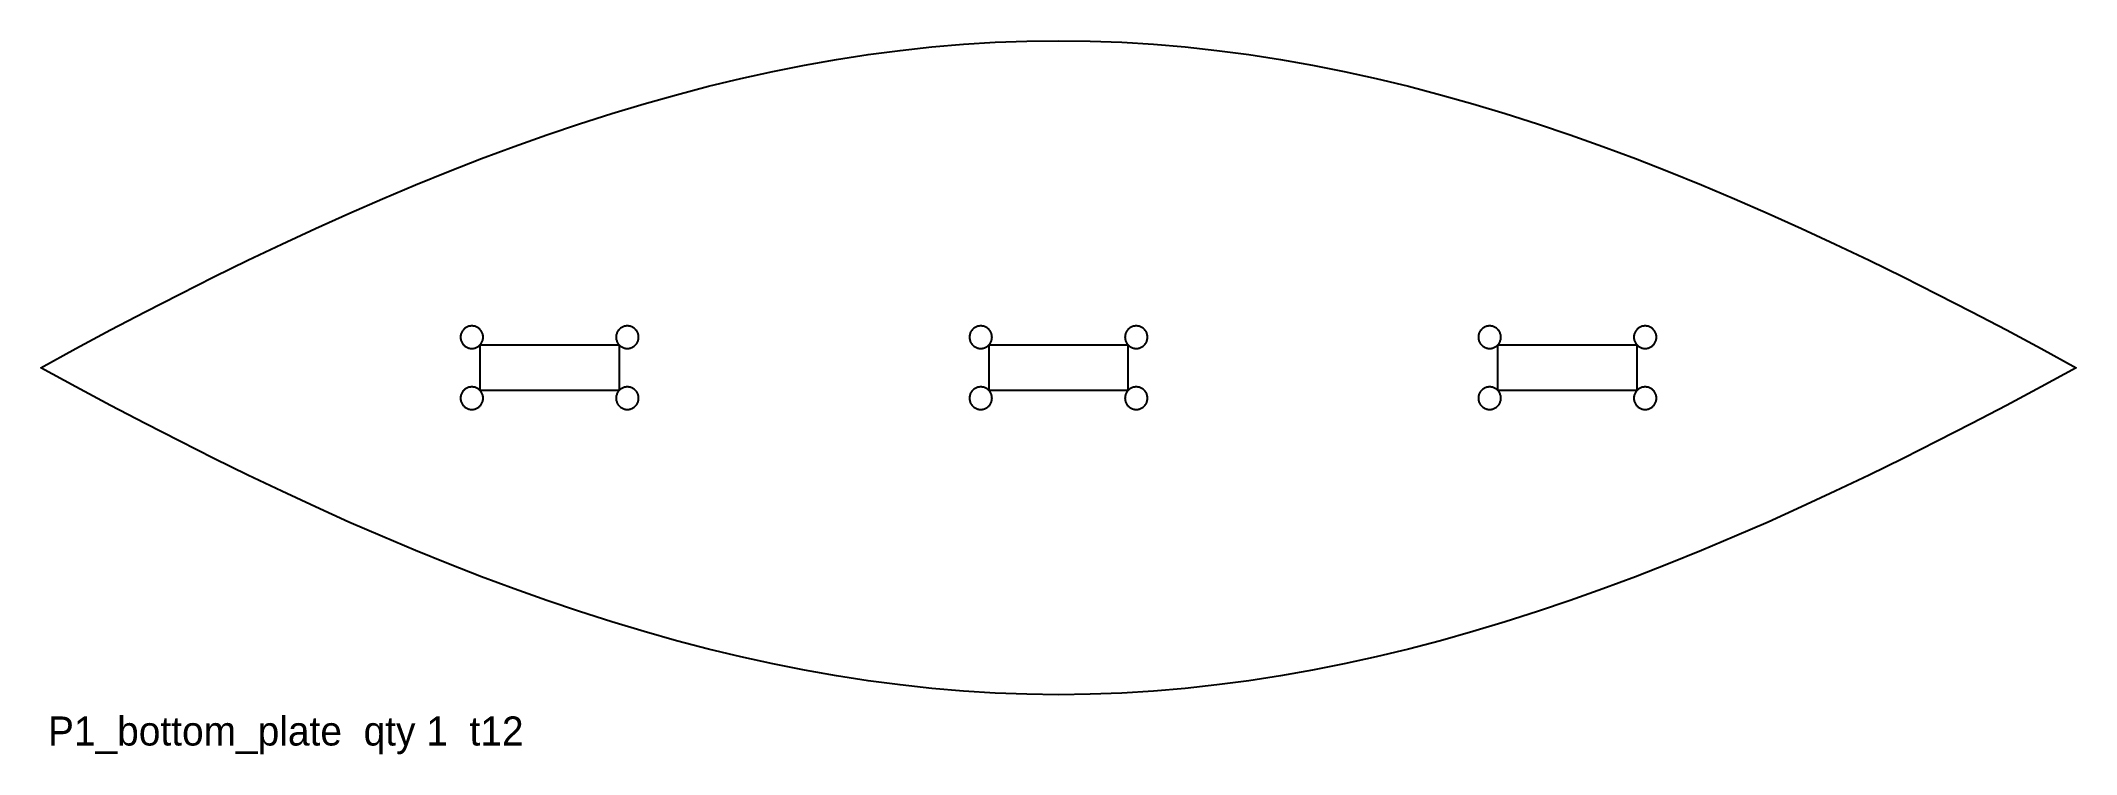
# Model space of a CAD drawing. Header units: millimetres. Extents: x 0 to 560, y -16 to 180.
import ezdxf

# ---------------------------------------------------------------- set-up
doc = ezdxf.new("R2010")
doc.units = ezdxf.units.MM
doc.layers.add('CUT', color=2, linetype='Continuous')
doc.layers.add('LABEL', color=3, linetype='Continuous')

msp = doc.modelspace()

# ---------------------------------------------------------------- linework, layer by layer
at = {"layer": 'CUT'}
for points in [[(550.35, 84.74), (540.77, 79.61), (531.24, 74.61), (521.77, 69.74), (512.35, 65.01), (502.99, 60.42), (493.67, 55.97), (484.41, 51.67), (475.19, 47.52), (466.01, 43.52), (456.88, 39.68), (447.79, 35.99), (438.73, 32.46), (429.71, 29.1), (420.73, 25.91), (411.78, 22.88), (402.86, 20.03), (393.96, 17.36), (385.1, 14.86), (376.25, 12.55), (367.43, 10.42), (358.63, 8.48), (349.85, 6.73), (341.08, 5.18), (332.33, 3.82), (323.59, 2.67), (314.86, 1.72), (306.14, 0.97), (297.42, 0.43), (288.71, 0.11), (280, 0), (271.29, 0.11), (262.58, 0.43), (253.86, 0.97), (245.14, 1.72), (236.41, 2.67), (227.67, 3.82), (218.92, 5.18), (210.15, 6.73), (201.37, 8.48), (192.57, 10.42), (183.75, 12.55), (174.9, 14.86), (166.04, 17.36), (157.14, 20.03), (148.22, 22.88), (139.27, 25.91), (130.29, 29.1), (121.27, 32.46), (112.21, 35.99), (103.12, 39.68), (93.99, 43.52), (84.81, 47.52), (75.59, 51.67), (66.33, 55.97), (57.01, 60.42), (47.65, 65.01), (38.23, 69.74), (28.76, 74.61), (19.23, 79.61), (9.65, 84.74), (0, 90), (9.65, 95.26), (19.23, 100.39), (28.76, 105.39), (38.23, 110.26), (47.65, 114.99), (57.01, 119.58), (66.33, 124.03), (75.59, 128.33), (84.81, 132.48), (93.99, 136.48), (103.12, 140.32), (112.21, 144.01), (121.27, 147.54), (130.29, 150.9), (139.27, 154.09), (148.22, 157.12), (157.14, 159.97), (166.04, 162.64), (174.9, 165.14), (183.75, 167.45), (192.57, 169.58), (201.37, 171.52), (210.15, 173.27), (218.92, 174.82), (227.67, 176.18), (236.41, 177.33), (245.14, 178.28), (253.86, 179.03), (262.58, 179.57), (271.29, 179.89), (280, 180), (288.71, 179.89), (297.42, 179.57), (306.14, 179.03), (314.86, 178.28), (323.59, 177.33), (332.33, 176.18), (341.08, 174.82), (349.85, 173.27), (358.63, 171.52), (367.43, 169.58), (376.25, 167.45), (385.1, 165.14), (393.96, 162.64), (402.86, 159.97), (411.78, 157.12), (420.73, 154.09), (429.71, 150.9), (438.73, 147.54), (447.79, 144.01), (456.88, 140.32), (466.01, 136.48), (475.19, 132.48), (484.41, 128.33), (493.67, 124.03), (502.99, 119.58), (512.35, 114.99), (521.77, 110.26), (531.24, 105.39), (540.77, 100.39), (550.35, 95.26), (560, 90), (550.35, 84.74)], [(121.47, 97.21), (121.54, 97.4), (121.6, 97.59), (121.65, 97.79), (121.68, 97.99), (121.7, 98.19), (121.71, 98.39), (121.7, 98.59), (121.68, 98.8), (121.65, 99), (121.6, 99.19), (121.54, 99.39), (121.47, 99.58), (121.39, 99.76), (121.29, 99.94), (121.19, 100.11), (121.07, 100.28), (120.94, 100.44), (120.8, 100.58), (120.65, 100.72), (120.5, 100.85), (120.33, 100.97), (120.16, 101.08), (119.98, 101.17), (119.79, 101.26), (119.6, 101.33), (119.41, 101.39), (119.21, 101.43), (119.01, 101.47), (118.81, 101.49), (118.61, 101.49), (118.41, 101.49), (118.2, 101.47), (118, 101.43), (117.81, 101.39), (117.61, 101.33), (117.42, 101.26), (117.24, 101.17), (117.06, 101.08), (116.89, 100.97), (116.72, 100.85), (116.56, 100.72), (116.42, 100.58), (116.28, 100.44), (116.15, 100.28), (116.03, 100.11), (115.92, 99.94), (115.83, 99.76), (115.74, 99.58), (115.67, 99.39), (115.61, 99.19), (115.57, 99), (115.53, 98.8), (115.51, 98.59), (115.51, 98.39), (115.51, 98.19), (115.53, 97.99), (115.57, 97.79), (115.61, 97.59), (115.67, 97.4), (115.74, 97.21), (115.83, 97.02), (115.92, 96.84), (116.03, 96.67), (116.15, 96.5), (116.28, 96.35), (116.42, 96.2), (116.56, 96.06), (116.72, 95.93), (116.89, 95.81), (117.06, 95.71), (117.24, 95.61), (117.42, 95.53), (117.61, 95.46), (117.81, 95.4), (118, 95.35), (118.2, 95.32), (118.41, 95.3), (118.61, 95.29), (118.81, 95.3), (119.01, 95.32), (119.21, 95.35), (119.41, 95.4), (119.6, 95.46), (119.79, 95.53), (119.98, 95.61), (120.16, 95.71), (120.33, 95.81), (120.5, 95.93), (120.65, 96.06), (120.8, 96.2), (120.94, 96.35), (121.07, 96.5), (121.19, 96.67), (121.29, 96.84), (121.39, 97.02), (121.47, 97.21)], [(159.35, 96.06), (159.5, 95.93), (159.67, 95.81), (159.84, 95.71), (160.02, 95.61), (160.21, 95.53), (160.4, 95.46), (160.59, 95.4), (160.79, 95.35), (160.99, 95.32), (161.19, 95.3), (161.39, 95.29), (161.59, 95.3), (161.8, 95.32), (162, 95.35), (162.19, 95.4), (162.39, 95.46), (162.58, 95.53), (162.76, 95.61), (162.94, 95.71), (163.11, 95.81), (163.28, 95.93), (163.44, 96.06), (163.58, 96.2), (163.72, 96.35), (163.85, 96.5), (163.97, 96.67), (164.08, 96.84), (164.17, 97.02), (164.26, 97.21), (164.33, 97.4), (164.39, 97.59), (164.43, 97.79), (164.47, 97.99), (164.49, 98.19), (164.49, 98.39), (164.49, 98.59), (164.47, 98.8), (164.43, 99), (164.39, 99.19), (164.33, 99.39), (164.26, 99.58), (164.17, 99.76), (164.08, 99.94), (163.97, 100.11), (163.85, 100.28), (163.72, 100.44), (163.58, 100.58), (163.44, 100.72), (163.28, 100.85), (163.11, 100.97), (162.94, 101.08), (162.76, 101.17), (162.58, 101.26), (162.39, 101.33), (162.19, 101.39), (162, 101.43), (161.8, 101.47), (161.59, 101.49), (161.39, 101.49), (161.19, 101.49), (160.99, 101.47), (160.79, 101.43), (160.59, 101.39), (160.4, 101.33), (160.21, 101.26), (160.02, 101.17), (159.84, 101.08), (159.67, 100.97), (159.5, 100.85), (159.35, 100.72), (159.2, 100.58), (159.06, 100.44), (158.93, 100.28), (158.81, 100.11), (158.71, 99.94), (158.61, 99.76), (158.53, 99.58), (158.46, 99.39), (158.4, 99.19), (158.35, 99), (158.32, 98.8), (158.3, 98.59), (158.29, 98.39), (158.3, 98.19), (158.32, 97.99), (158.35, 97.79), (158.4, 97.59), (158.46, 97.4), (158.53, 97.21), (158.61, 97.02), (158.71, 96.84), (158.81, 96.67), (158.93, 96.5), (159.06, 96.35), (159.2, 96.2), (159.35, 96.06)], [(261.54, 97.4), (261.6, 97.59), (261.65, 97.79), (261.68, 97.99), (261.7, 98.19), (261.71, 98.39), (261.7, 98.59), (261.68, 98.8), (261.65, 99), (261.6, 99.19), (261.54, 99.39), (261.47, 99.58), (261.39, 99.76), (261.29, 99.94), (261.19, 100.11), (261.07, 100.28), (260.94, 100.44), (260.8, 100.58), (260.65, 100.72), (260.5, 100.85), (260.33, 100.97), (260.16, 101.08), (259.98, 101.17), (259.79, 101.26), (259.6, 101.33), (259.41, 101.39), (259.21, 101.43), (259.01, 101.47), (258.81, 101.49), (258.61, 101.49), (258.41, 101.49), (258.2, 101.47), (258, 101.43), (257.81, 101.39), (257.61, 101.33), (257.42, 101.26), (257.24, 101.17), (257.06, 101.08), (256.89, 100.97), (256.72, 100.85), (256.56, 100.72), (256.42, 100.58), (256.28, 100.44), (256.15, 100.28), (256.03, 100.11), (255.92, 99.94), (255.83, 99.76), (255.74, 99.58), (255.67, 99.39), (255.61, 99.19), (255.57, 99), (255.53, 98.8), (255.51, 98.59), (255.51, 98.39), (255.51, 98.19), (255.53, 97.99), (255.57, 97.79), (255.61, 97.59), (255.67, 97.4), (255.74, 97.21), (255.83, 97.02), (255.92, 96.84), (256.03, 96.67), (256.15, 96.5), (256.28, 96.35), (256.42, 96.2), (256.56, 96.06), (256.72, 95.93), (256.89, 95.81), (257.06, 95.71), (257.24, 95.61), (257.42, 95.53), (257.61, 95.46), (257.81, 95.4), (258, 95.35), (258.2, 95.32), (258.41, 95.3), (258.61, 95.29), (258.81, 95.3), (259.01, 95.32), (259.21, 95.35), (259.41, 95.4), (259.6, 95.46), (259.79, 95.53), (259.98, 95.61), (260.16, 95.71), (260.33, 95.81), (260.5, 95.93), (260.65, 96.06), (260.8, 96.2), (260.94, 96.35), (261.07, 96.5), (261.19, 96.67), (261.29, 96.84), (261.39, 97.02), (261.47, 97.21), (261.54, 97.4)], [(299.35, 96.06), (299.5, 95.93), (299.67, 95.81), (299.84, 95.71), (300.02, 95.61), (300.21, 95.53), (300.4, 95.46), (300.59, 95.4), (300.79, 95.35), (300.99, 95.32), (301.19, 95.3), (301.39, 95.29), (301.59, 95.3), (301.8, 95.32), (302, 95.35), (302.19, 95.4), (302.39, 95.46), (302.58, 95.53), (302.76, 95.61), (302.94, 95.71), (303.11, 95.81), (303.28, 95.93), (303.44, 96.06), (303.58, 96.2), (303.72, 96.35), (303.85, 96.5), (303.97, 96.67), (304.08, 96.84), (304.17, 97.02), (304.26, 97.21), (304.33, 97.4), (304.39, 97.59), (304.43, 97.79), (304.47, 97.99), (304.49, 98.19), (304.49, 98.39), (304.49, 98.59), (304.47, 98.8), (304.43, 99), (304.39, 99.19), (304.33, 99.39), (304.26, 99.58), (304.17, 99.76), (304.08, 99.94), (303.97, 100.11), (303.85, 100.28), (303.72, 100.44), (303.58, 100.58), (303.44, 100.72), (303.28, 100.85), (303.11, 100.97), (302.94, 101.08), (302.76, 101.17), (302.58, 101.26), (302.39, 101.33), (302.19, 101.39), (302, 101.43), (301.8, 101.47), (301.59, 101.49), (301.39, 101.49), (301.19, 101.49), (300.99, 101.47), (300.79, 101.43), (300.59, 101.39), (300.4, 101.33), (300.21, 101.26), (300.02, 101.17), (299.84, 101.08), (299.67, 100.97), (299.5, 100.85), (299.35, 100.72), (299.2, 100.58), (299.06, 100.44), (298.93, 100.28), (298.81, 100.11), (298.71, 99.94), (298.61, 99.76), (298.53, 99.58), (298.46, 99.39), (298.4, 99.19), (298.35, 99), (298.32, 98.8), (298.3, 98.59), (298.29, 98.39), (298.3, 98.19), (298.32, 97.99), (298.35, 97.79), (298.4, 97.59), (298.46, 97.4), (298.53, 97.21), (298.61, 97.02), (298.71, 96.84), (298.81, 96.67), (298.93, 96.5), (299.06, 96.35), (299.2, 96.2), (299.35, 96.06)], [(401.47, 97.21), (401.54, 97.4), (401.6, 97.59), (401.65, 97.79), (401.68, 97.99), (401.7, 98.19), (401.71, 98.39), (401.7, 98.59), (401.68, 98.8), (401.65, 99), (401.6, 99.19), (401.54, 99.39), (401.47, 99.58), (401.39, 99.76), (401.29, 99.94), (401.19, 100.11), (401.07, 100.28), (400.94, 100.44), (400.8, 100.58), (400.65, 100.72), (400.5, 100.85), (400.33, 100.97), (400.16, 101.08), (399.98, 101.17), (399.79, 101.26), (399.6, 101.33), (399.41, 101.39), (399.21, 101.43), (399.01, 101.47), (398.81, 101.49), (398.61, 101.49), (398.41, 101.49), (398.2, 101.47), (398, 101.43), (397.81, 101.39), (397.61, 101.33), (397.42, 101.26), (397.24, 101.17), (397.06, 101.08), (396.89, 100.97), (396.72, 100.85), (396.56, 100.72), (396.42, 100.58), (396.28, 100.44), (396.15, 100.28), (396.03, 100.11), (395.92, 99.94), (395.83, 99.76), (395.74, 99.58), (395.67, 99.39), (395.61, 99.19), (395.57, 99), (395.53, 98.8), (395.51, 98.59), (395.51, 98.39), (395.51, 98.19), (395.53, 97.99), (395.57, 97.79), (395.61, 97.59), (395.67, 97.4), (395.74, 97.21), (395.83, 97.02), (395.92, 96.84), (396.03, 96.67), (396.15, 96.5), (396.28, 96.35), (396.42, 96.2), (396.56, 96.06), (396.72, 95.93), (396.89, 95.81), (397.06, 95.71), (397.24, 95.61), (397.42, 95.53), (397.61, 95.46), (397.81, 95.4), (398, 95.35), (398.2, 95.32), (398.41, 95.3), (398.61, 95.29), (398.81, 95.3), (399.01, 95.32), (399.21, 95.35), (399.41, 95.4), (399.6, 95.46), (399.79, 95.53), (399.98, 95.61), (400.16, 95.71), (400.33, 95.81), (400.5, 95.93), (400.65, 96.06), (400.8, 96.2), (400.94, 96.35), (401.07, 96.5), (401.19, 96.67), (401.29, 96.84), (401.39, 97.02), (401.47, 97.21)], [(439.35, 96.06), (439.5, 95.93), (439.67, 95.81), (439.84, 95.71), (440.02, 95.61), (440.21, 95.53), (440.4, 95.46), (440.59, 95.4), (440.79, 95.35), (440.99, 95.32), (441.19, 95.3), (441.39, 95.29), (441.59, 95.3), (441.8, 95.32), (442, 95.35), (442.19, 95.4), (442.39, 95.46), (442.58, 95.53), (442.76, 95.61), (442.94, 95.71), (443.11, 95.81), (443.28, 95.93), (443.44, 96.06), (443.58, 96.2), (443.72, 96.35), (443.85, 96.5), (443.97, 96.67), (444.08, 96.84), (444.17, 97.02), (444.26, 97.21), (444.33, 97.4), (444.39, 97.59), (444.43, 97.79), (444.47, 97.99), (444.49, 98.19), (444.49, 98.39), (444.49, 98.59), (444.47, 98.8), (444.43, 99), (444.39, 99.19), (444.33, 99.39), (444.26, 99.58), (444.17, 99.76), (444.08, 99.94), (443.97, 100.11), (443.85, 100.28), (443.72, 100.44), (443.58, 100.58), (443.44, 100.72), (443.28, 100.85), (443.11, 100.97), (442.94, 101.08), (442.76, 101.17), (442.58, 101.26), (442.39, 101.33), (442.19, 101.39), (442, 101.43), (441.8, 101.47), (441.59, 101.49), (441.39, 101.49), (441.19, 101.49), (440.99, 101.47), (440.79, 101.43), (440.59, 101.39), (440.4, 101.33), (440.21, 101.26), (440.02, 101.17), (439.84, 101.08), (439.67, 100.97), (439.5, 100.85), (439.35, 100.72), (439.2, 100.58), (439.06, 100.44), (438.93, 100.28), (438.81, 100.11), (438.71, 99.94), (438.61, 99.76), (438.53, 99.58), (438.46, 99.39), (438.4, 99.19), (438.35, 99), (438.32, 98.8), (438.3, 98.59), (438.29, 98.39), (438.3, 98.19), (438.32, 97.99), (438.35, 97.79), (438.4, 97.59), (438.46, 97.4), (438.53, 97.21), (438.61, 97.02), (438.71, 96.84), (438.81, 96.67), (438.93, 96.5), (439.06, 96.35), (439.2, 96.2), (439.35, 96.06)], [(120.8, 96.2), (120.8, 83.8), (120.65, 83.94), (120.5, 84.07), (120.33, 84.19), (120.16, 84.29), (119.98, 84.39), (119.79, 84.47), (119.6, 84.54), (119.41, 84.6), (119.21, 84.65), (119.01, 84.68), (118.81, 84.7), (118.61, 84.71), (118.41, 84.7), (118.2, 84.68), (118, 84.65), (117.81, 84.6), (117.61, 84.54), (117.42, 84.47), (117.24, 84.39), (117.06, 84.29), (116.89, 84.19), (116.72, 84.07), (116.56, 83.94), (116.42, 83.8), (116.28, 83.65), (116.15, 83.5), (116.03, 83.33), (115.92, 83.16), (115.83, 82.98), (115.74, 82.79), (115.67, 82.6), (115.61, 82.41), (115.57, 82.21), (115.53, 82.01), (115.51, 81.81), (115.51, 81.61), (115.51, 81.41), (115.53, 81.2), (115.57, 81), (115.61, 80.81), (115.67, 80.61), (115.74, 80.42), (115.83, 80.24), (115.92, 80.06), (116.03, 79.89), (116.15, 79.72), (116.28, 79.56), (116.42, 79.42), (116.56, 79.28), (116.72, 79.15), (116.89, 79.03), (117.06, 78.92), (117.24, 78.83), (117.42, 78.74), (117.61, 78.67), (117.81, 78.61), (118, 78.57), (118.2, 78.53), (118.41, 78.51), (118.61, 78.51), (118.81, 78.51), (119.01, 78.53), (119.21, 78.57), (119.41, 78.61), (119.6, 78.67), (119.79, 78.74), (119.98, 78.83), (120.16, 78.92), (120.33, 79.03), (120.5, 79.15), (120.65, 79.28), (120.8, 79.42), (120.94, 79.56), (121.07, 79.72), (121.19, 79.89), (121.29, 80.06), (121.39, 80.24), (121.47, 80.42), (121.54, 80.61), (121.6, 80.81), (121.65, 81), (121.68, 81.2), (121.7, 81.41), (121.71, 81.61), (121.7, 81.81), (121.68, 82.01), (121.65, 82.21), (121.6, 82.41), (121.54, 82.6), (121.47, 82.79), (121.39, 82.98), (121.29, 83.16), (121.19, 83.33), (121.07, 83.5), (120.94, 83.65), (120.8, 83.8), (159.2, 83.8), (159.2, 96.2), (120.8, 96.2)], [(260.8, 96.2), (260.8, 83.8), (260.65, 83.94), (260.5, 84.07), (260.33, 84.19), (260.16, 84.29), (259.98, 84.39), (259.79, 84.47), (259.6, 84.54), (259.41, 84.6), (259.21, 84.65), (259.01, 84.68), (258.81, 84.7), (258.61, 84.71), (258.41, 84.7), (258.2, 84.68), (258, 84.65), (257.81, 84.6), (257.61, 84.54), (257.42, 84.47), (257.24, 84.39), (257.06, 84.29), (256.89, 84.19), (256.72, 84.07), (256.56, 83.94), (256.42, 83.8), (256.28, 83.65), (256.15, 83.5), (256.03, 83.33), (255.92, 83.16), (255.83, 82.98), (255.74, 82.79), (255.67, 82.6), (255.61, 82.41), (255.57, 82.21), (255.53, 82.01), (255.51, 81.81), (255.51, 81.61), (255.51, 81.41), (255.53, 81.2), (255.57, 81), (255.61, 80.81), (255.67, 80.61), (255.74, 80.42), (255.83, 80.24), (255.92, 80.06), (256.03, 79.89), (256.15, 79.72), (256.28, 79.56), (256.42, 79.42), (256.56, 79.28), (256.72, 79.15), (256.89, 79.03), (257.06, 78.92), (257.24, 78.83), (257.42, 78.74), (257.61, 78.67), (257.81, 78.61), (258, 78.57), (258.2, 78.53), (258.41, 78.51), (258.61, 78.51), (258.81, 78.51), (259.01, 78.53), (259.21, 78.57), (259.41, 78.61), (259.6, 78.67), (259.79, 78.74), (259.98, 78.83), (260.16, 78.92), (260.33, 79.03), (260.5, 79.15), (260.65, 79.28), (260.8, 79.42), (260.94, 79.56), (261.07, 79.72), (261.19, 79.89), (261.29, 80.06), (261.39, 80.24), (261.47, 80.42), (261.54, 80.61), (261.6, 80.81), (261.65, 81), (261.68, 81.2), (261.7, 81.41), (261.71, 81.61), (261.7, 81.81), (261.68, 82.01), (261.65, 82.21), (261.6, 82.41), (261.54, 82.6), (261.47, 82.79), (261.39, 82.98), (261.29, 83.16), (261.19, 83.33), (261.07, 83.5), (260.94, 83.65), (260.8, 83.8), (299.2, 83.8), (299.2, 83.8), (299.06, 83.65), (298.93, 83.5), (298.81, 83.33), (298.71, 83.16), (298.61, 82.98), (298.53, 82.79), (298.46, 82.6), (298.4, 82.41), (298.35, 82.21), (298.32, 82.01), (298.3, 81.81), (298.29, 81.61), (298.3, 81.41), (298.32, 81.2), (298.35, 81), (298.4, 80.81), (298.46, 80.61), (298.53, 80.42), (298.61, 80.24), (298.71, 80.06), (298.81, 79.89), (298.93, 79.72), (299.06, 79.56), (299.2, 79.42), (299.35, 79.28), (299.5, 79.15), (299.67, 79.03), (299.84, 78.92), (300.02, 78.83), (300.21, 78.74), (300.4, 78.67), (300.59, 78.61), (300.79, 78.57), (300.99, 78.53), (301.19, 78.51), (301.39, 78.51), (301.59, 78.51), (301.8, 78.53), (302, 78.57), (302.19, 78.61), (302.39, 78.67), (302.58, 78.74), (302.76, 78.83), (302.94, 78.92), (303.11, 79.03), (303.28, 79.15), (303.44, 79.28), (303.58, 79.42), (303.72, 79.56), (303.85, 79.72), (303.97, 79.89), (304.08, 80.06), (304.17, 80.24), (304.26, 80.42), (304.33, 80.61), (304.39, 80.81), (304.43, 81), (304.47, 81.2), (304.49, 81.41), (304.49, 81.61), (304.49, 81.81), (304.47, 82.01), (304.43, 82.21), (304.39, 82.41), (304.33, 82.6), (304.26, 82.79), (304.17, 82.98), (304.08, 83.16), (303.97, 83.33), (303.85, 83.5), (303.72, 83.65), (303.58, 83.8), (303.44, 83.94), (303.28, 84.07), (303.11, 84.19), (302.94, 84.29), (302.76, 84.39), (302.58, 84.47), (302.39, 84.54), (302.19, 84.6), (302, 84.65), (301.8, 84.68), (301.59, 84.7), (301.39, 84.71), (301.19, 84.7), (300.99, 84.68), (300.79, 84.65), (300.59, 84.6), (300.4, 84.54), (300.21, 84.47), (300.02, 84.39), (299.84, 84.29), (299.67, 84.19), (299.5, 84.07), (299.35, 83.94), (299.2, 83.8), (299.2, 96.2), (260.8, 96.2)], [(400.8, 96.2), (400.8, 83.8), (400.65, 83.94), (400.5, 84.07), (400.33, 84.19), (400.16, 84.29), (399.98, 84.39), (399.79, 84.47), (399.6, 84.54), (399.41, 84.6), (399.21, 84.65), (399.01, 84.68), (398.81, 84.7), (398.61, 84.71), (398.41, 84.7), (398.2, 84.68), (398, 84.65), (397.81, 84.6), (397.61, 84.54), (397.42, 84.47), (397.24, 84.39), (397.06, 84.29), (396.89, 84.19), (396.72, 84.07), (396.56, 83.94), (396.42, 83.8), (396.28, 83.65), (396.15, 83.5), (396.03, 83.33), (395.92, 83.16), (395.83, 82.98), (395.74, 82.79), (395.67, 82.6), (395.61, 82.41), (395.57, 82.21), (395.53, 82.01), (395.51, 81.81), (395.51, 81.61), (395.51, 81.41), (395.53, 81.2), (395.57, 81), (395.61, 80.81), (395.67, 80.61), (395.74, 80.42), (395.83, 80.24), (395.92, 80.06), (396.03, 79.89), (396.15, 79.72), (396.28, 79.56), (396.42, 79.42), (396.56, 79.28), (396.72, 79.15), (396.89, 79.03), (397.06, 78.92), (397.24, 78.83), (397.42, 78.74), (397.61, 78.67), (397.81, 78.61), (398, 78.57), (398.2, 78.53), (398.41, 78.51), (398.61, 78.51), (398.81, 78.51), (399.01, 78.53), (399.21, 78.57), (399.41, 78.61), (399.6, 78.67), (399.79, 78.74), (399.98, 78.83), (400.16, 78.92), (400.33, 79.03), (400.5, 79.15), (400.65, 79.28), (400.8, 79.42), (400.94, 79.56), (401.07, 79.72), (401.19, 79.89), (401.29, 80.06), (401.39, 80.24), (401.47, 80.42), (401.54, 80.61), (401.6, 80.81), (401.65, 81), (401.68, 81.2), (401.7, 81.41), (401.71, 81.61), (401.7, 81.81), (401.68, 82.01), (401.65, 82.21), (401.6, 82.41), (401.54, 82.6), (401.47, 82.79), (401.39, 82.98), (401.29, 83.16), (401.19, 83.33), (401.07, 83.5), (400.94, 83.65), (400.8, 83.8), (439.2, 83.8), (439.2, 96.2), (400.8, 96.2)], [(164.39, 80.81), (164.43, 81), (164.47, 81.2), (164.49, 81.41), (164.49, 81.61), (164.49, 81.81), (164.47, 82.01), (164.43, 82.21), (164.39, 82.41), (164.33, 82.6), (164.26, 82.79), (164.17, 82.98), (164.08, 83.16), (163.97, 83.33), (163.85, 83.5), (163.72, 83.65), (163.58, 83.8), (163.44, 83.94), (163.28, 84.07), (163.11, 84.19), (162.94, 84.29), (162.76, 84.39), (162.58, 84.47), (162.39, 84.54), (162.19, 84.6), (162, 84.65), (161.8, 84.68), (161.59, 84.7), (161.39, 84.71), (161.19, 84.7), (160.99, 84.68), (160.79, 84.65), (160.59, 84.6), (160.4, 84.54), (160.21, 84.47), (160.02, 84.39), (159.84, 84.29), (159.67, 84.19), (159.5, 84.07), (159.35, 83.94), (159.2, 83.8), (159.06, 83.65), (158.93, 83.5), (158.81, 83.33), (158.71, 83.16), (158.61, 82.98), (158.53, 82.79), (158.46, 82.6), (158.4, 82.41), (158.35, 82.21), (158.32, 82.01), (158.3, 81.81), (158.29, 81.61), (158.3, 81.41), (158.32, 81.2), (158.35, 81), (158.4, 80.81), (158.46, 80.61), (158.53, 80.42), (158.61, 80.24), (158.71, 80.06), (158.81, 79.89), (158.93, 79.72), (159.06, 79.56), (159.2, 79.42), (159.35, 79.28), (159.5, 79.15), (159.67, 79.03), (159.84, 78.92), (160.02, 78.83), (160.21, 78.74), (160.4, 78.67), (160.59, 78.61), (160.79, 78.57), (160.99, 78.53), (161.19, 78.51), (161.39, 78.51), (161.59, 78.51), (161.8, 78.53), (162, 78.57), (162.19, 78.61), (162.39, 78.67), (162.58, 78.74), (162.76, 78.83), (162.94, 78.92), (163.11, 79.03), (163.28, 79.15), (163.44, 79.28), (163.58, 79.42), (163.72, 79.56), (163.85, 79.72), (163.97, 79.89), (164.08, 80.06), (164.17, 80.24), (164.26, 80.42), (164.33, 80.61), (164.39, 80.81)], [(444.33, 80.61), (444.39, 80.81), (444.43, 81), (444.47, 81.2), (444.49, 81.41), (444.49, 81.61), (444.49, 81.81), (444.47, 82.01), (444.43, 82.21), (444.39, 82.41), (444.33, 82.6), (444.26, 82.79), (444.17, 82.98), (444.08, 83.16), (443.97, 83.33), (443.85, 83.5), (443.72, 83.65), (443.58, 83.8), (443.44, 83.94), (443.28, 84.07), (443.11, 84.19), (442.94, 84.29), (442.76, 84.39), (442.58, 84.47), (442.39, 84.54), (442.19, 84.6), (442, 84.65), (441.8, 84.68), (441.59, 84.7), (441.39, 84.71), (441.19, 84.7), (440.99, 84.68), (440.79, 84.65), (440.59, 84.6), (440.4, 84.54), (440.21, 84.47), (440.02, 84.39), (439.84, 84.29), (439.67, 84.19), (439.5, 84.07), (439.35, 83.94), (439.2, 83.8), (439.06, 83.65), (438.93, 83.5), (438.81, 83.33), (438.71, 83.16), (438.61, 82.98), (438.53, 82.79), (438.46, 82.6), (438.4, 82.41), (438.35, 82.21), (438.32, 82.01), (438.3, 81.81), (438.29, 81.61), (438.3, 81.41), (438.32, 81.2), (438.35, 81), (438.4, 80.81), (438.46, 80.61), (438.53, 80.42), (438.61, 80.24), (438.71, 80.06), (438.81, 79.89), (438.93, 79.72), (439.06, 79.56), (439.2, 79.42), (439.35, 79.28), (439.5, 79.15), (439.67, 79.03), (439.84, 78.92), (440.02, 78.83), (440.21, 78.74), (440.4, 78.67), (440.59, 78.61), (440.79, 78.57), (440.99, 78.53), (441.19, 78.51), (441.39, 78.51), (441.59, 78.51), (441.8, 78.53), (442, 78.57), (442.19, 78.61), (442.39, 78.67), (442.58, 78.74), (442.76, 78.83), (442.94, 78.92), (443.11, 79.03), (443.28, 79.15), (443.44, 79.28), (443.58, 79.42), (443.72, 79.56), (443.85, 79.72), (443.97, 79.89), (444.08, 80.06), (444.17, 80.24), (444.26, 80.42), (444.33, 80.61)]]:
    msp.add_lwpolyline(points, close=True, dxfattribs=at)

# ---------------------------------------------------------------- texts
at = {"layer": 'LABEL'}
msp.add_text('P1_bottom_plate  qty 1  t12', height=8, dxfattribs=at).set_placement((2, -14))

doc.saveas('drawing.dxf')
